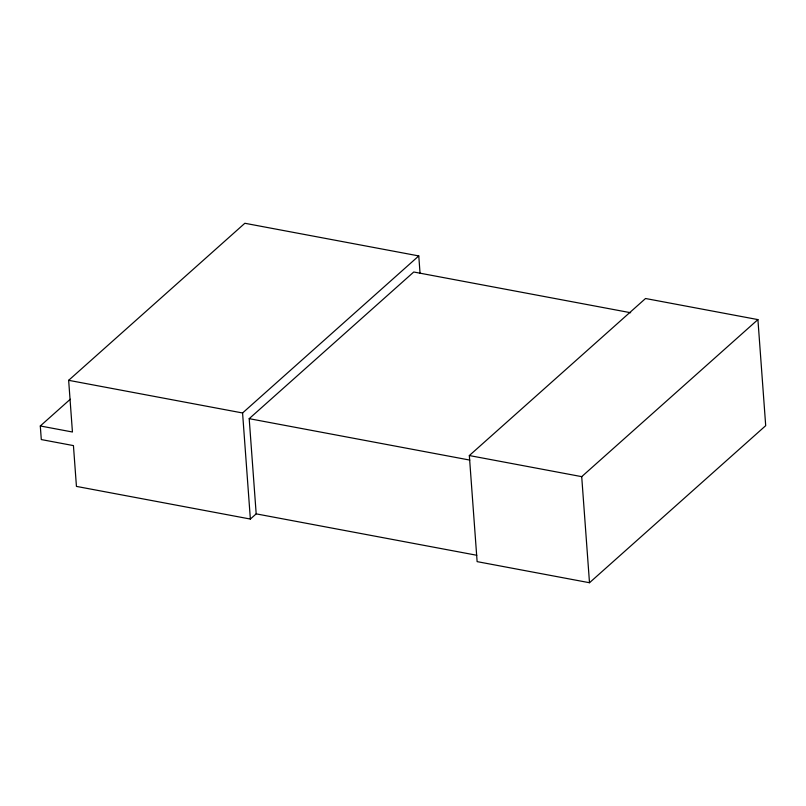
<?xml version="1.0" encoding="UTF-8"?>
<svg xmlns="http://www.w3.org/2000/svg" width="806" height="806" viewBox="0 0 806 806"><rect width="100%" height="100%" fill="white"/><g stroke="black" fill="none" stroke-linecap="round" stroke-linejoin="round"><path stroke-width="1.21" d="M476.789 555.274L256.187 513.865L250.364 519.054L76.439 486.401L73.437 445.597L41.297 439.562L40.3 425.971L72.439 432.006L68.651 380.321L244.853 223.272L418.777 255.925L420.057 273.405M40.3 425.971L70.293 399.232M68.651 380.321L242.576 412.974L418.777 255.925M256.187 513.865L249.195 418.667L413.75 272.005L630.655 312.728M469.334 455.551L645.535 298.502L757.912 319.599L765.7 425.679L589.498 582.728L477.122 561.631L469.334 455.551L581.71 476.648L757.912 319.599M249.195 418.667L469.797 460.085M581.71 476.648L589.498 582.728M242.576 412.974L250.364 519.054"/></g></svg>
